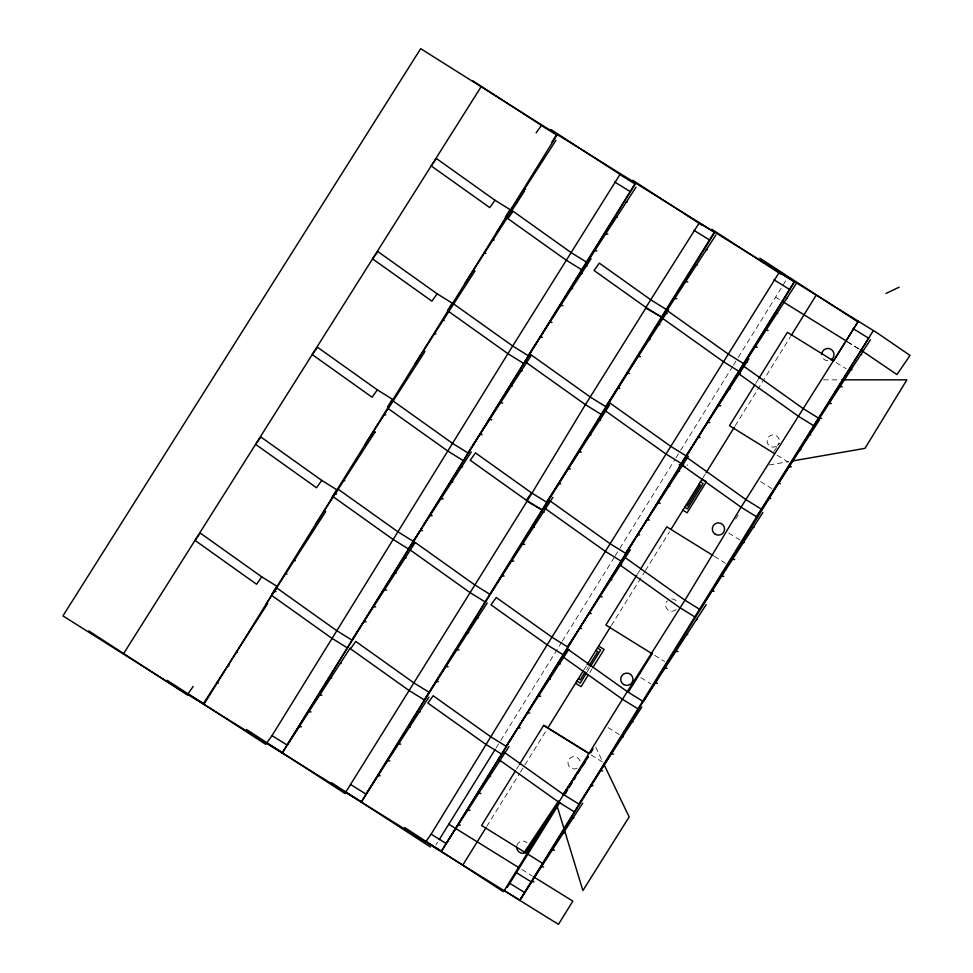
<?xml version="1.0" encoding="UTF-8"?>
<svg xmlns="http://www.w3.org/2000/svg" width="973" height="973" viewBox="0 0 973 973"><rect width="100%" height="100%" fill="white"/><g stroke="black" fill="none" stroke-linecap="round" stroke-linejoin="round"><path stroke-width="0.73" stroke-dasharray="4.87 3.65" d="M436.001 844.844L437.595 842.265M495.962 748.14L499.964 741.694M500.767 740.404L561.92 641.791M562.333 641.122L614.304 557.298M615.106 556.009L619.096 549.563M619.898 548.273L675.067 459.305M675.87 458.015L679.872 451.569M680.674 450.28L732.645 366.468M733.435 365.179L737.437 358.733M738.239 357.444L786.281 279.956M516.566 769.071L518.512 765.946M637.388 574.228L639.881 570.202M755.668 383.484L758.32 379.227M486.816 826.369L519.667 773.377M520.397 772.209L546.899 729.458M583.751 670.032L586.95 664.863M611.348 625.542L644.734 571.698M645.427 570.567L669.46 531.817M702.944 477.828L705.328 473.973M735.15 425.894L790.502 336.622M586.646 669.57L588.239 666.991M587.278 671.65L589.65 667.831M589.784 672.525L592.168 668.682M735.637 519.083L738.823 513.939M773.924 451.569L779.458 443.189M769.181 464.985L788.641 461.616M823.486 379.847L840.161 379.847M775.615 297.179L779.482 299.575M847.41 341.693L858.977 348.869M847.252 341.888L858.527 348.881M836.16 362.564L846.194 368.779M777.013 455.157L788.288 462.151M760.606 481.611L771.881 488.604M728.704 533.046L739.991 540.051M714.291 556.301L725.566 563.294M654.634 655.303L664.668 661.518M640.806 677.597L650.84 683.824M608.064 727.609L619.339 734.603M591.11 754.939L602.396 761.932M521.856 869.521L532.061 875.846M595.719 747.155L602.263 760.837M687.218 464.62L687.218 465.678M827.877 360.715A6.154 6.154 0 0 1 821.93 356.154M776.308 446.352A6.154 6.154 0 0 1 767.101 441.547A6.154 6.154 0 0 1 775.335 435.235A6.154 6.154 0 0 1 777.585 445.366M676.089 609.451A6.154 6.154 0 0 1 667.393 609.451A6.154 6.154 0 0 1 667.393 600.742M671.747 598.942A6.154 6.154 0 0 1 677.682 603.503M577.184 768.111A6.154 6.154 0 0 1 568.317 764.887A6.154 6.154 0 0 1 573.036 756.726A6.154 6.154 0 0 1 580.261 762.783M516.858 845.586A6.154 6.154 0 0 1 527.159 842.825"/><path stroke-width="1.46" d="M645.914 307.419L661.445 317.052L361.287 801.764L345.756 792.131L527.062 501.229L585.418 404.646L645.804 308.137L661.445 317.052L709.487 239.954L714.231 232.304L699.186 222.975L645.914 307.419L594.065 270.482L599.295 263.124L651.156 300.061L666.189 309.39M582.693 803.151L519.801 900.134L504.269 890.514L622.465 699.259L684.943 600.207L741.073 507.188L858.332 321.224L833.654 361.007L787.4 332.316L758.843 378.363M431.124 834.177L547.142 644.831L779.191 272.428L794.236 281.744L441.414 851.156L425.882 841.523L431.124 834.177L446.169 843.494L509.061 746.51M272.002 735.661L507.906 353.673L619.886 174.593L634.931 183.921L282.292 752.64L266.76 743.007L272.002 735.661L287.047 744.977M519.801 900.134L761.348 509.159L868.621 338.203L853.09 328.582M387.619 406.86L392.362 399.198L377.329 389.869L317.453 347.215L312.211 354.561L372.087 397.227L377.329 389.869M505.279 217.234L510.022 209.584L494.977 200.256L436.439 158.55L431.197 165.897L489.747 207.614L494.977 200.256M551.655 142.496L556.398 134.833L541.365 125.505L536.123 132.863M272.063 593.871L276.819 586.208L261.773 576.88L200.243 533.046L195.014 540.404L256.544 584.238L261.773 576.88M447.446 310.788L452.19 303.138L437.157 293.81L377.804 251.521L372.562 258.879L431.915 301.168L437.157 293.81M332.036 497.373L336.792 489.723L321.747 480.394L260.825 436.986L255.595 444.345L316.505 487.753L321.747 480.394M203.88 704.476L557.286 134.554M282.304 753.114L635.722 183.179M361.445 802.19L714.851 232.255M439.2 839.687L495.172 749.429M686.001 455.814L681.258 463.476L665.727 453.844L604.501 410.217L609.743 402.871L670.969 446.485L686.001 455.814L748.906 358.83M441.243 851.667L794.661 281.744M515.349 771.042L481.574 825.493L542.885 863.501M519.302 764.669L543.725 725.274L588.86 753.26M636.719 575.311L605.875 625.055L652.129 653.747M640.575 569.096L666.773 526.843L713.039 555.522M754.878 384.761L729.495 425.7L774.532 453.625M462.82 865.046L486.026 827.634M547.58 728.363L583.168 670.981M587.169 664.535L610.545 626.819M670.956 529.397L702.299 478.85M706.13 472.696L734.347 427.183M791.219 335.466L816.238 295.123M585.041 672.148L580.249 679.884L578.376 678.716M589.042 665.702L597.836 651.521L595.962 650.353M586.488 672.927L580.176 683.107L576.904 681.076M590.441 666.554L600.694 650L597.434 647.982M588.191 675.092L581.039 686.634L575.566 683.241M592.971 667.393L604.099 649.441L598.626 646.048M507.213 887.461L559.767 802.689M565.289 793.798L567.758 789.821M569.266 787.364L572.538 782.085M574.143 779.519L575.736 776.94M578.035 773.231L580.431 769.375M582.815 765.52L585.211 761.677M590.66 752.883L593.056 749.015M628.607 691.681L633.009 684.578M633.399 683.958L639.833 673.571M640.161 673.061L648.577 659.487M649.064 658.697L650.596 656.228M650.973 655.62L652.567 653.041M519.959 900.475L873.365 330.552M123.364 654.002L481.112 86.755M496.461 232.644L555.972 140.27M464.985 283.386L524.508 191.012M415.057 363.926L474.569 271.552M364.875 444.843L424.386 352.469M315.69 524.167L375.201 431.793M266.14 604.063L325.663 511.689L324.435 510.594M267.745 603.43L203.479 703.467L187.947 693.834L193.189 686.476M573.121 284.128L636.026 187.144M591.085 258.66L528.181 355.644L513.148 346.315L453.15 303.576L447.908 310.922L507.906 353.673L523.438 363.294M530.893 355.984L467.989 452.968L452.944 443.639L392.849 400.827L387.607 408.174L447.714 450.986L463.245 460.618M471.309 451.934L408.405 548.918L392.873 539.285L332.839 496.51L338.069 489.151L398.115 531.927L413.16 541.256M414.814 543.116L351.91 640.1L336.877 630.772L276.794 587.972L271.564 595.33L331.635 638.13L347.166 647.763M287.266 745.111L350.158 648.127M653.053 331.915L715.958 234.931M668.597 309.633L605.692 406.617L590.66 397.288L530.297 354.281L525.055 361.64L585.418 404.646L600.949 414.279M609.475 405.194L546.571 502.177L531.538 492.849L475.456 452.895L470.214 460.241L526.296 500.207L541.827 509.828L527.062 501.229M552.883 497.349L489.978 594.333L474.946 585.016L414.097 541.669L408.867 549.015L469.704 592.362L485.235 601.995M487.218 602.956L424.313 699.94L408.794 690.307L350.511 648.796L355.753 641.438L414.024 682.961L429.069 692.277M428.935 697.118L366.03 794.102L350.998 784.785M733.435 380.479L796.328 283.496M688.373 456.276L625.481 553.26L610.436 543.943L549.283 500.365L544.041 507.724L605.194 551.29L620.725 560.922M630.322 549.818L567.417 646.802L552.384 637.473L496.242 597.483L491 604.829L547.142 644.831L562.674 654.464M568.889 649.259L505.984 746.242L490.951 736.914L433.155 695.744L427.913 703.09L485.709 744.272L501.241 753.893M525.724 852.871L559.256 801.265M563.331 794.99L580.09 769.205M588.227 756.678L581.319 767.928M807.493 436.78L870.397 339.796M819.497 419.837L756.593 516.821L741.073 507.188L681.27 464.583L686.512 457.237L746.303 499.83L761.348 509.159M762.893 512.552L699.988 609.536L684.943 600.207L624.544 557.176L619.302 564.522L679.713 607.553L695.233 617.186M643.299 701.569L706.203 604.586M641.791 707.079L578.886 804.063L563.854 794.746L503.771 751.934L498.529 759.293L558.611 802.093L574.143 811.725M524.423 852.056L558.551 800.998M562.613 794.917L585.004 761.421M586.658 758.94L588.324 756.447M526.296 500.207L531.538 492.849M885.977 293.481L899.186 287.181M791.633 461.093L864.973 448.358L906.86 379.847L841.681 379.847M626.308 202.129L627.257 201.983M616.59 217.113L617.527 216.979M706.24 249.915L707.189 249.781M581.368 273.644L582.316 273.498M696.522 264.911L697.459 264.765M571.65 288.628L572.586 288.495M786.61 298.48L787.558 298.334M658.879 324.617L659.828 324.483M776.892 313.464L777.828 313.33M649.161 339.601L650.098 339.468M521.175 370.968L522.124 370.822M511.445 385.953L512.394 385.819M860.679 354.78L861.628 354.634M739.188 373.814L740.137 373.681M850.961 369.764L851.898 369.631M729.47 388.811L730.407 388.665M599.757 420.178L600.706 420.032M590.039 435.162L590.976 435.028M461.591 466.918L462.54 466.772M451.873 481.903L452.81 481.769M809.779 434.822L810.728 434.676M800.061 449.806L800.998 449.672M678.655 471.273L679.604 471.127M668.938 486.257L669.874 486.111M543.165 512.345L544.114 512.199M533.447 527.33L534.384 527.184M405.096 558.101L406.045 557.967M395.379 573.085L396.315 572.951M753.163 527.536L754.111 527.39M743.445 542.52L744.394 542.387M620.604 564.802L621.552 564.668M610.874 579.799L611.822 579.653M477.5 617.94L478.448 617.806M467.782 632.924L468.718 632.791M340.441 663.124L341.389 662.978M696.473 619.57L697.434 619.424M330.723 678.108L331.659 677.962M686.756 634.554L687.704 634.42M559.171 664.243L560.12 664.097M549.453 679.227L550.39 679.093M419.217 712.102L420.166 711.968M409.499 727.099L410.436 726.953M632.073 722.075L633.022 721.93M622.355 737.06L623.292 736.914M499.344 761.506L500.292 761.36M489.626 776.49L490.562 776.345M572.975 818.147L573.924 818.001M563.258 833.131L564.194 832.985M679.239 464.62L683.593 464.62M679.239 466.067L684.81 466.456M605.692 233.909L607.845 234.116M594.795 250.706L596.923 250.912M585.138 265.593L587.254 265.799M685.624 281.696L687.777 281.902M674.727 298.492L676.855 298.699M665.07 313.391L667.174 313.598M560.752 305.425L562.905 305.631M766.006 330.261L768.147 330.467M549.854 322.221L551.983 322.428M755.109 347.057L757.237 347.264M540.197 337.108L542.314 337.315M745.452 361.956L747.556 362.151M638.264 356.398L640.416 356.605M840.064 386.561L842.217 386.768M627.378 373.194L629.495 373.401M829.166 403.357L831.295 403.564M617.709 388.093L619.825 388.288M718.573 405.595L720.725 405.802M819.509 418.256L821.613 418.451M707.687 422.391L709.804 422.598M500.56 402.749L502.7 402.956M698.018 437.291L700.134 437.497M489.662 419.545L491.791 419.752M480.005 434.432L482.109 434.639M789.164 466.602L791.317 466.809M579.142 451.959L581.295 452.165M778.278 483.399L780.395 483.605M568.244 468.755L570.373 468.962M768.609 498.285L770.725 498.492M558.587 483.642L560.703 483.849M658.052 503.041L660.193 503.248M440.976 498.699L443.129 498.906M647.154 519.85L649.283 520.056M637.497 534.736L639.602 534.943M430.078 515.495L432.207 515.702M732.56 559.317L734.7 559.524M420.421 530.382L422.537 530.589M522.55 544.114L524.702 544.321M721.662 576.113L723.79 576.32M511.652 560.922L513.78 561.129M712.005 591L714.109 591.207M501.995 575.809L504.111 576.016M599.988 596.583L602.141 596.79M384.481 589.881L386.634 590.088M589.091 613.379L591.219 613.586M373.583 606.678L375.712 606.884M579.434 628.278L581.538 628.485M675.87 651.351L678.011 651.557M363.926 621.577L366.043 621.783M664.973 668.147L667.101 668.354M456.884 649.721L459.037 649.928M655.315 683.034L657.42 683.241M445.999 666.517L448.115 666.724M436.33 681.416L438.446 681.611M538.556 696.023L540.708 696.23M527.658 712.82L529.786 713.027M319.837 694.892L321.978 695.111M518.001 727.707L520.117 727.913M308.94 711.701L311.068 711.908M611.458 753.844L613.61 754.051M299.283 726.588L301.387 726.795M398.602 743.883L400.754 744.09M600.56 770.652L602.688 770.859M387.704 760.691L389.832 760.886M590.903 785.539L593.019 785.746M378.047 775.578L380.151 775.785M478.74 793.275L480.881 793.494M467.843 810.083L469.971 810.29M458.186 824.97L460.29 825.177M552.372 849.915L554.513 850.122M541.475 866.724L543.603 866.931M531.817 881.611L533.922 881.818M515.933 202.408L517.32 202.615M484.469 253.162L485.843 253.357M434.53 333.69L435.904 333.897M384.347 414.607L385.734 414.814M335.162 493.931L336.536 494.138M285.624 573.827L286.999 574.034M227.706 665.581L229.081 665.775M524.642 188.908L525.602 189.236M493.165 239.662L494.138 239.99M443.226 320.19L444.199 320.531M393.056 401.107L394.016 401.448M343.858 480.431L344.831 480.771M294.32 560.326L295.293 560.667M236.403 652.068L237.376 652.409M773.961 279.774L789.492 289.407M693.956 230.333L709.487 239.954M614.644 181.951L630.176 191.584M782.073 301.18L846.121 340.903M860.254 349.66L896.948 374.556L910.059 355.437L877.208 332.936L533.763 119.959L420.689 48.65L62.941 615.897L176.016 687.206L558.453 924.35L572.842 901.132L533.326 876.637M586.257 261.98L571.224 252.664L513.099 211.25L507.87 218.609L565.982 260.01L581.513 269.643M743.554 363.574L728.509 354.245L667.04 310.46L661.798 317.806L723.28 361.603L738.799 371.236M702.141 479.105L706.398 481.744L687.133 512.807L682.888 510.168M700.402 481.927L703.09 483.593L687.388 508.94L684.688 507.261M699.003 484.177L700.305 484.992L687.279 505.996L685.977 505.182M642.752 701.229L627.707 691.9L567.563 649.052L562.333 656.41L622.465 699.259L637.996 708.879M543.603 725.481L588.738 753.467M448.796 824.216L519.302 867.94M516.383 872.672L531.416 881.988M509.511 883.156L524.544 892.484M759.816 258.149L858.514 322.294M711.835 229.287L780.784 274.094M632.803 180.273L701.752 225.079M551.046 129.579L619.996 174.386M472.659 80.71L541.608 125.517M404.659 827.561L503.357 891.694M331.684 782.851L430.394 846.984M246.558 729.519L345.257 793.664M167.161 680.297L265.86 744.43M88.75 630.893L187.448 695.026M473.742 269.813L474.921 270.981M423.802 350.353L424.982 351.521M373.62 431.27L374.8 432.438M274.885 590.489L276.064 591.657M216.979 682.231L218.159 683.399M603.576 763.574L629.142 816.931L582.9 890.563L557.298 806.666M681.161 464.62L681.161 466.456M821.723 354.561A6.154 6.154 0 0 1 830.954 349.234A6.154 6.154 0 0 1 830.954 359.901M525.882 852.506A6.154 6.154 0 0 1 516.651 847.179M818.634 418.195L813.878 425.846L798.359 416.225L737.948 373.182L743.19 365.836L803.589 408.867L818.634 418.195M715.362 534.323A6.154 6.154 0 0 0 724.593 528.996A6.154 6.154 0 0 0 715.362 523.669A6.154 6.154 0 0 0 715.362 534.323M623.754 684.578A6.154 6.154 0 0 0 632.985 679.251A6.154 6.154 0 0 0 623.754 673.924A6.154 6.154 0 0 0 623.754 684.578"/></g></svg>
